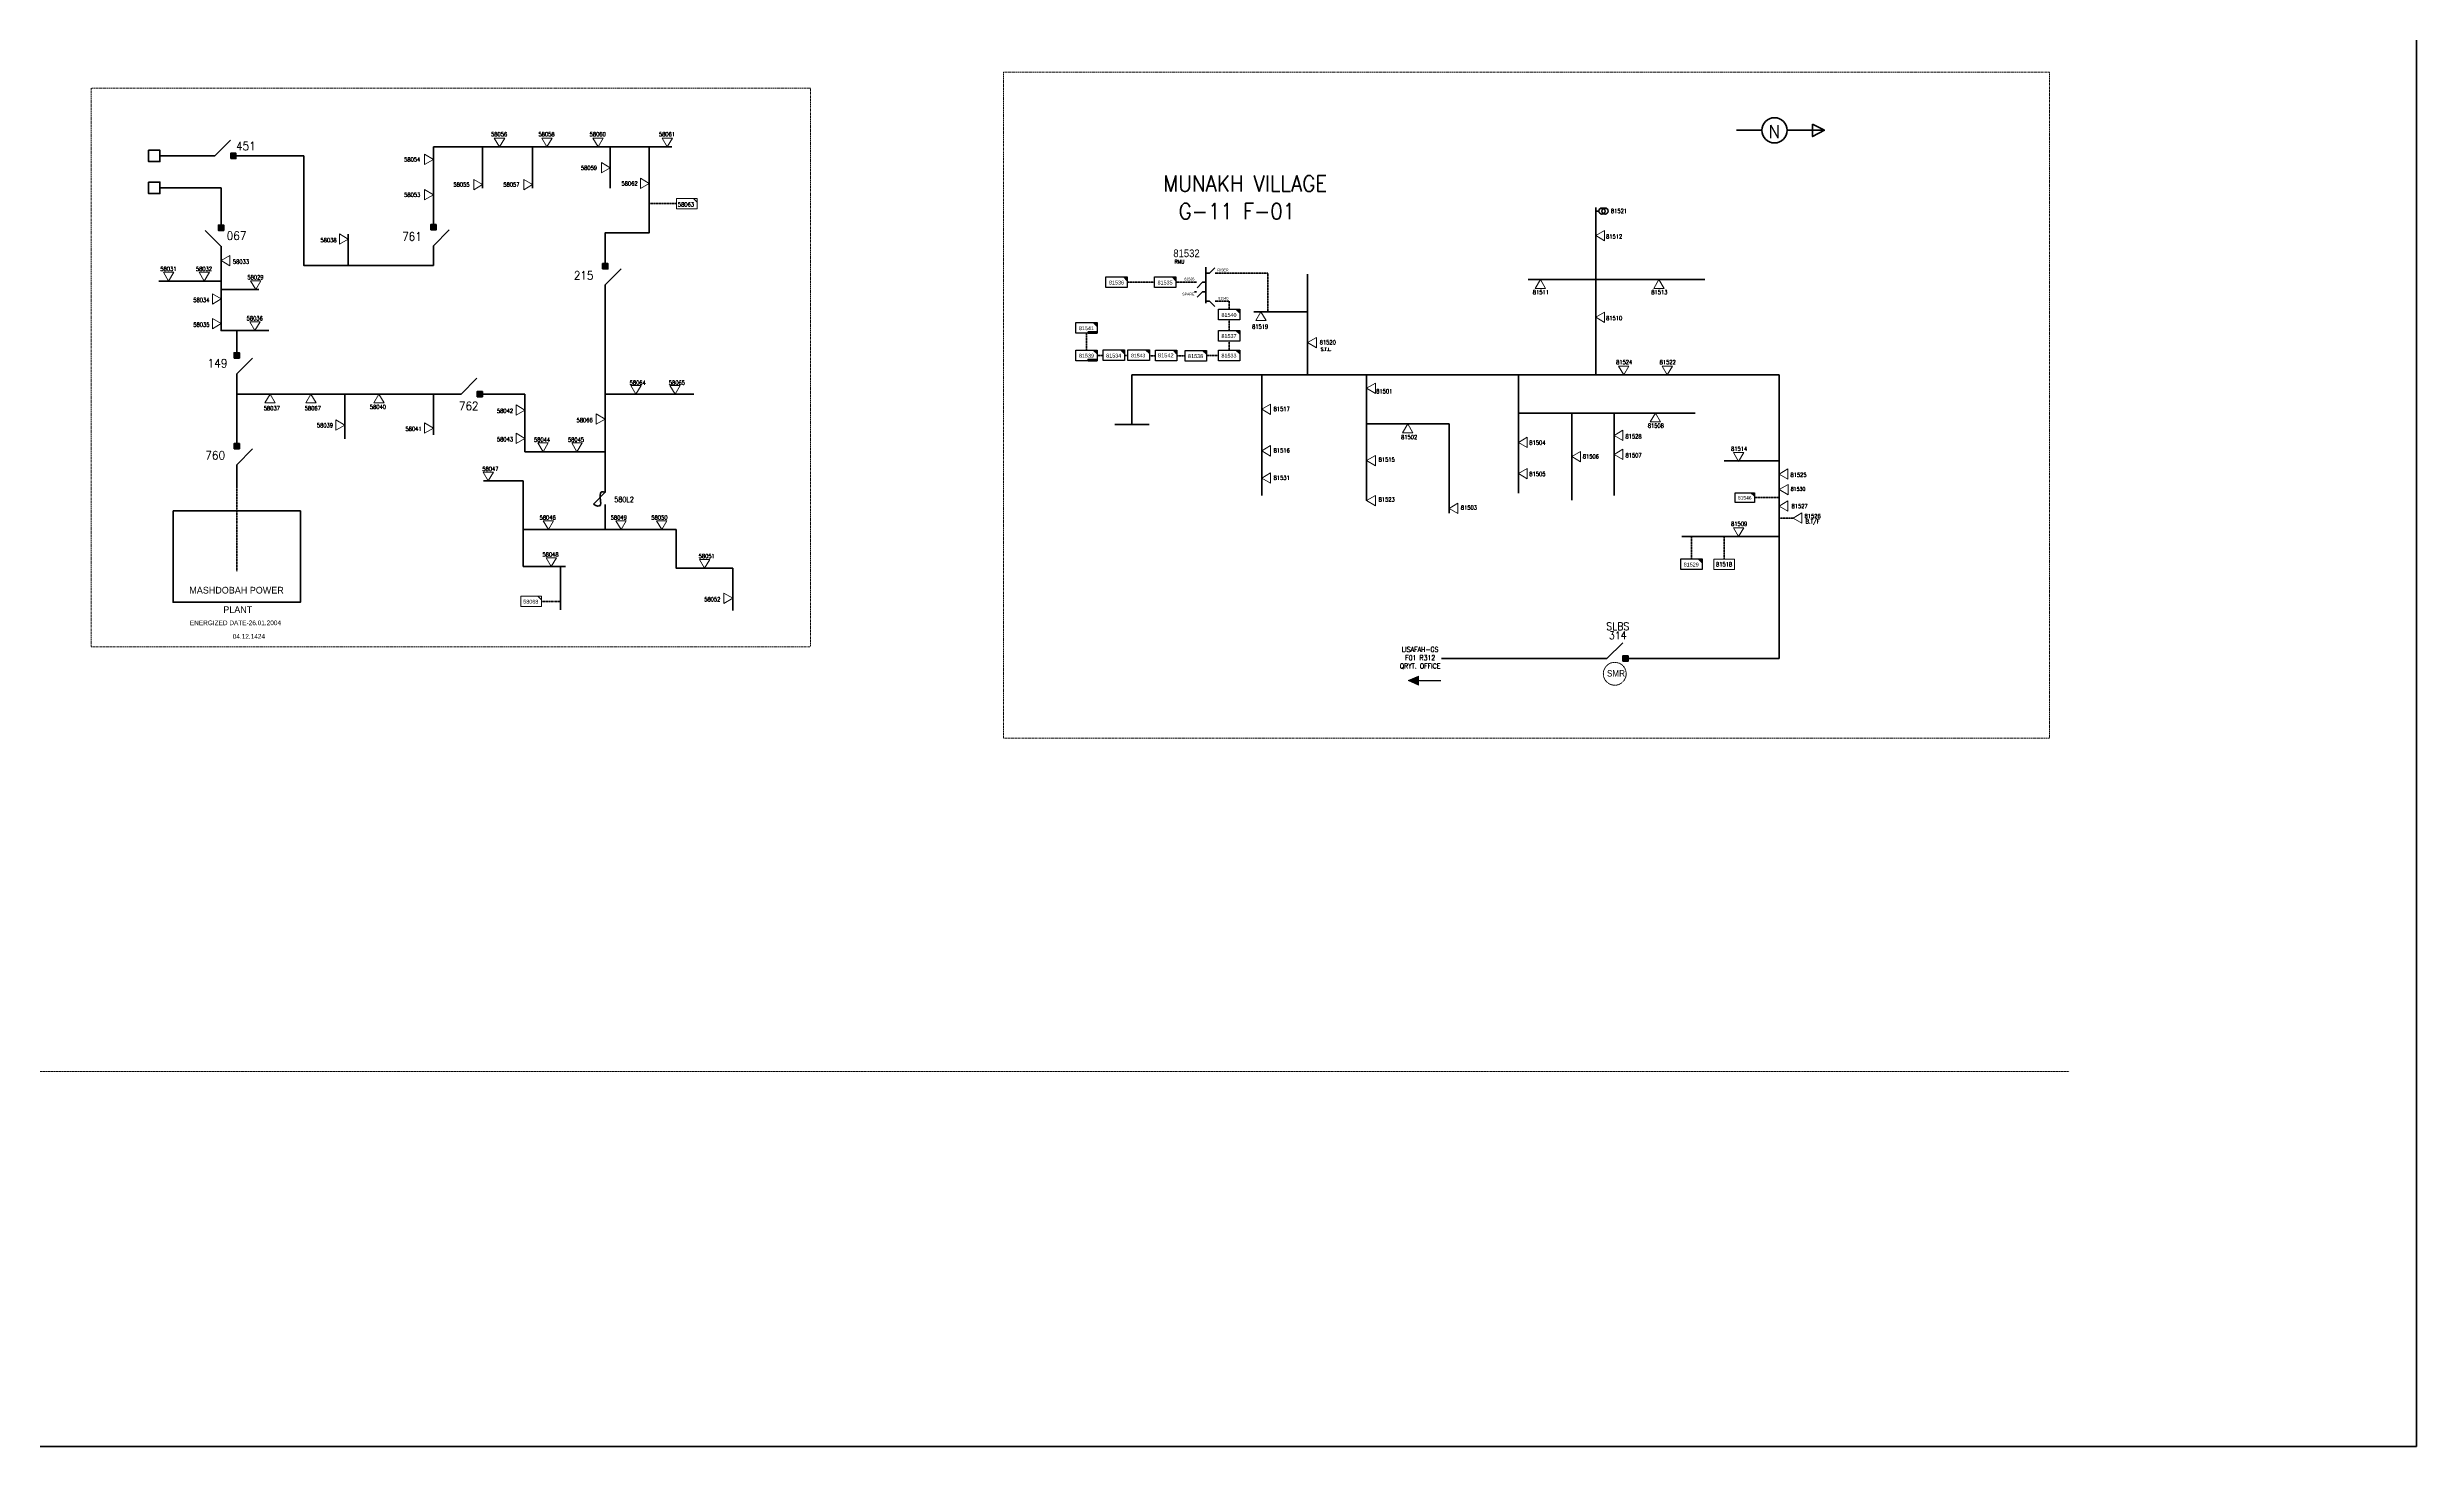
# Model space of a CAD drawing. Header units: metres. Extents: x 65984 to 144644, y -19036 to 23726.
# Drawn here: x 142690 to 144644, y 19389 to 20543 of the extents above; entities that cross this region are included whole.
import ezdxf
from ezdxf.enums import TextEntityAlignment as Align

# ---------------------------------------------------------------- set-up
doc = ezdxf.new("R2010")
doc.units = ezdxf.units.M
doc.header["$MEASUREMENT"] = 0
doc.linetypes.add('DGN Style 3', pattern=[0.013877, 0, -0.013877])
doc.linetypes.add('DGN Style 7', pattern=[2, 0.9, -0.4, 0.3, -0.4])
doc.layers.get('0').update_dxf_attribs({"color": 95, "lineweight": 40})
for name, color, linetype, lineweight in [('CONTRACTOR NAME', 95, 'Continuous', 40), ('d_eos', 111, 'Continuous', 40), ('d_eos no', 121, 'Continuous', 40), ('d_switch', 95, 'Continuous', 40), ('d_tf no', 6, 'Continuous', 40), ('d_ug cable', 95, 'Continuous', 40), ('d_village name', 7, 'Continuous', 40), ('EXI TRANS 3PH', 7, 'Continuous', 0), ('FDR  1  16', 234, 'Continuous', 40), ('FDR  2  02', 36, 'Continuous', 40), ('FDR  2  03', 240, 'Continuous', 40), ('FDR  2  05', 154, 'Continuous', 40), ('FDR  2  17', 98, 'Continuous', 40), ('FDR  2  19', 172, 'Continuous', 40), ('FDR  3  01', 30, 'Continuous', 40), ('FDR  3  02', 251, 'Continuous', 40), ('FDR  3  06', 59, 'Continuous', 40), ('FDR  4  02', 126, 'Continuous', 40), ('Level 37', 7, 'Continuous', 0), ('O H MAIN FEEDER', 4, 'Continuous', 100), ('OH BRANCH FDR 1-1', 7, 'Continuous', 0), ('RMU', 30, 'Continuous', 120)]:
    doc.layers.add(name, color=color, linetype=linetype, lineweight=lineweight)
doc.styles.add('Style-Arial', font='arial.ttf')
doc.styles.add('Style-ENGINEERING', font='ENGINEERING.shx')
doc.styles.add('Style-msdefault', font='msdefault.shx')
doc.styles.add('Style-STANDARD', font='STANDARD.shx')

# ---------------------------------------------------------------- blocks, each defined once
blk = doc.blocks.new('TF_8')
at = {"color": 0, "linetype": 'ByBlock', "lineweight": -2}
blk.add_line((6.3, 4.95), (9.9, 1.35), dxfattribs=at)
blk.add_3dface([(-10.1, 4.95), (9.9, 4.95), (9.9, -5.05), (-10.1, -5.05)], dxfattribs=at)
blk = doc.blocks.new('ABS2')
at = {"color": 0, "linetype": 'ByBlock', "lineweight": -2}
for q in [(-59.8, 87), (0, 0)]:
    blk.add_line((0, 27.2), q, dxfattribs=at)
at = {"color": 0, "linetype": 'ByBlock', "lineweight": -2, "flags": 128}
for points in [[(10, 87.2), (-10, 87.2), (-10, 107.2), (10, 107.2)], [(7.6, 99.3), (7.6, 99.3), (7.6, 99.3), (7.6, 99.3)]]:
    blk.add_lwpolyline(points, close=True, dxfattribs=at)
at = {"color": 0, "linetype": 'ByBlock', "lineweight": -2}
for points in [[(10, 87.2), (-10, 87.2), (10, 107.2), (-10, 107.2)], [(7.6, 99.3), (7.6, 99.3), (7.6, 99.3)]]:
    blk.add_solid(points, dxfattribs=at)
blk = doc.blocks.new('FUSE01')
at = {"color": 0, "linetype": 'ByBlock', "lineweight": -2}
blk.add_line((0, -17.15), (0, -22.55), dxfattribs=at)
at = {"color": 0, "linetype": 'ByBlock', "lineweight": -2, "flags": 128}
blk.add_lwpolyline([(0, 0.05), (0, -5.75), (-11.2, -16.95)], dxfattribs=at)
at = {"color": 0, "linetype": 'ByBlock', "lineweight": -2}
blk.add_open_spline([(-11.2, -16.95), (3.4, -25.35), (-11.6, -1.35), (0, -5.75)], degree=3, dxfattribs=at)
blk = doc.blocks.new('TFU_1_1')
at = {"layer": 'd_switch', "color": 0, "linetype": 'Continuous', "lineweight": 40, "ltscale": 500}
blk.add_line((0, 5000), (0, 0), dxfattribs=at)
for centre in [(0, 15000), (0, 10000)]:
    blk.add_circle(centre, 5000, dxfattribs=at)
blk = doc.blocks.new('TF_2_2')
at = {"layer": 'd_village name', "color": 0, "linetype": 'Continuous', "lineweight": 30, "ltscale": 500}
blk.add_line((3150, 2475), (4950, 675), dxfattribs=at)
blk.add_3dface([(-5050, 2475), (4950, 2475), (4950, -2525), (-5050, -2525)], dxfattribs=at)
blk = doc.blocks.new('exist.us-1000kva_1_1')
at = {"layer": 'd_village name', "color": 0, "linetype": 'Continuous', "lineweight": 0, "ltscale": 500, "flags": 128}
blk.add_lwpolyline([(19997, 6459), (16400, 10000), (20000, 10000)], close=True, dxfattribs=at)
at = {"layer": 'd_village name', "color": 0, "linetype": 'Continuous', "lineweight": 0, "ltscale": 500, "extrusion": (0, 0, -1)}
blk.add_solid([(-19997, 6459), (-16400, 10000), (-20000, 10000)], dxfattribs=at)
at = {"layer": 'd_village name', "color": 0, "linetype": 'DGN Style 3', "lineweight": 106, "ltscale": 500, "xscale": 2, "yscale": 2}
blk.add_blockref('TF_2_2', (10100, 5050), dxfattribs=at)
blk = doc.blocks.new('*U992')
at = {"layer": 'CONTRACTOR NAME', "color": 140, "lineweight": 211, "ltscale": 0.498271, "flags": 128}
for points in [[(1.7, -0.5), (-3.7, -0.5), (-3.7, 0.5), (1.7, 0.5)], [(3.7, -0.5), (1.7, -0.5), (1.7, 0.5), (3.7, 0.5)]]:
    blk.add_lwpolyline(points, close=True, dxfattribs=at)
at = {"layer": 'CONTRACTOR NAME', "color": 140, "lineweight": 211, "style": 'Style-msdefault', "width": 0.945946}
for s, height, p in [('2017.08.13', 0.683, (-3.5, 0.3)), ('BDC', 0.572, (2.1, 0.3))]:
    blk.add_text(s, height=height, dxfattribs=at).set_placement(p, align=Align.TOP_LEFT)
blk = doc.blocks.new('*U1070')
at = {"layer": 'CONTRACTOR NAME', "color": 140, "lineweight": 211, "ltscale": 0.498271, "flags": 128}
for points in [[(1.7, -0.5), (-3.7, -0.5), (-3.7, 0.5), (1.7, 0.5)], [(3.7, -0.5), (1.7, -0.5), (1.7, 0.5), (3.7, 0.5)]]:
    blk.add_lwpolyline(points, close=True, dxfattribs=at)
at = {"layer": 'CONTRACTOR NAME', "color": 140, "lineweight": 211, "style": 'Style-msdefault', "width": 0.945946}
for s, height, p in [('2018.04.26', 0.683, (-3.5, 0.3)), ('BDC', 0.572, (2.1, 0.3))]:
    blk.add_text(s, height=height, dxfattribs=at).set_placement(p, align=Align.TOP_LEFT)
blk = doc.blocks.new('TRA1_3')
at = {"layer": 'EXI TRANS 3PH', "color": 1, "linetype": 'Continuous', "lineweight": 0, "extrusion": (0, 0, -1), "flags": 128}
blk.add_lwpolyline([(-10, -17), (0, 0), (10, -17)], close=True, dxfattribs=at)
blk = doc.blocks.new('TRA1_2')
at = {"layer": 'EXI TRANS 3PH', "color": 1, "linetype": 'Continuous', "lineweight": 0, "xscale": 1.000046566207833, "yscale": 1.000046566207833, "zscale": 1.000046566207833, "rotation": 180}
blk.add_blockref('TRA1_3', (0, 0), dxfattribs=at)
blk = doc.blocks.new('*U1470')
at = {"layer": 'FDR  2  05', "color": 94, "linetype": 'Continuous', "lineweight": 53}
for p, q in [((-66.4, 3.6), (-157.4, 3.6)), ((23.7, 3.6), (157.4, 3.6))]:
    blk.add_line(p, q, dxfattribs=at)
at = {"layer": 'FDR  2  05', "color": 94, "linetype": 'Continuous', "lineweight": 53, "flags": 128}
blk.add_lwpolyline([(114.7, 25.9), (157.4, 3.6), (114.7, -18.7)], close=True, dxfattribs=at)
at = {"layer": 'FDR  2  05', "color": 94, "linetype": 'Continuous', "lineweight": 53}
blk.add_circle((-21.3, 3.6), 45.1, dxfattribs=at)
at = {"layer": 'FDR  3  01', "color": 121, "linetype": 'Continuous', "lineweight": 40, "style": 'Style-STANDARD'}
blk.add_text('N', height=47.5, rotation=180, dxfattribs=at).set_placement((-21.8, -1.2), align=Align.MIDDLE_CENTER)
blk = doc.blocks.new('ARROW2')
at = {"layer": 'OH BRANCH FDR 1-1', "color": 131, "linetype": 'Continuous', "lineweight": 0}
for p, q in [((-5094, 350), (0, 11786)), ((5044, 350), (-4994, 350)), ((0, 11786), (5044, 350)), ((50, 300), (50, -599))]:
    blk.add_line(p, q, dxfattribs=at)
at = {"layer": 'OH BRANCH FDR 1-1', "color": 131, "linetype": 'Continuous', "lineweight": 0, "flags": 128}
blk.add_lwpolyline([(-5094, 350), (5044, 350), (50, 11836)], close=True, dxfattribs=at)
at = {"layer": 'OH BRANCH FDR 1-1', "color": 131, "linetype": 'Continuous', "lineweight": 0, "extrusion": (0, 0, -1)}
blk.add_solid([(5094, 350), (-5044, 350), (-50, 11836)], dxfattribs=at)

msp = doc.modelspace()

# ---------------------------------------------------------------- linework, layer by layer
at = {"layer": 'd_eos', "color": 7, "linetype": 'Continuous', "lineweight": 211, "ltscale": 0.549362}
for p, q in [((143637.8, 20349.4), (143636, 20349.4)), ((143642.6, 20349.4), (143638.2, 20344.9)), ((143645.5, 20349.4), (143642.6, 20349.4)), ((143645.5, 20332), (143645.5, 20361.7)), ((143645.5, 20356.8), (143648.5, 20356.8)), ((143648.5, 20356.8), (143652.8, 20361.3)), ((143653.2, 20356.8), (143655, 20356.8)), ((143637.8, 20341.6), (143636, 20341.6)), ((143642.6, 20341.6), (143638.2, 20337.2)), ((143645.5, 20341.6), (143642.6, 20341.6)), ((143645.5, 20333.9), (143648.5, 20333.9)), ((143648.5, 20333.9), (143652.8, 20329.5)), ((143653.2, 20333.9), (143655, 20333.9))]:
    msp.add_line(p, q, dxfattribs=at)
at = {"layer": 'd_ug cable', "color": 1, "linetype": 'DGN Style 3', "lineweight": 0}
msp.add_line((107924.2, 19698.6), (144357.5, 19698.7), dxfattribs=at)
at = {"layer": 'd_ug cable', "color": 2, "linetype": 'DGN Style 3', "lineweight": 13}
msp.add_circle((143982.7, 20026.6), 9.42, dxfattribs=at)
at = {"layer": 'FDR  1  16', "linetype": 'Continuous', "lineweight": 40, "flags": 128}
msp.add_lwpolyline([(142793.5, 20160.9), (142898.6, 20160.9), (142898.6, 20085.5), (142793.5, 20085.5)], close=True, dxfattribs=at)
at = {"layer": 'FDR  2  05', "color": 94, "linetype": 'Continuous', "lineweight": 100}
for p, q in [((143048.9, 20460.9), (143048.9, 20426.9)), ((142938.1, 20363.2), (142938.1, 20389.1)), ((142935.1, 20257.1), (142935.1, 20220.3)), ((143008.3, 20257.1), (143008.3, 20223.5))]:
    msp.add_line(p, q, dxfattribs=at)
at = {"layer": 'FDR  2  05', "color": 94, "linetype": 'Continuous', "lineweight": 53}
for p, q in [((143967, 20410.9), (143967, 20273)), ((143729.4, 20356), (143729.4, 20273)), ((143911.4, 20351.6), (144057.1, 20351.6)), ((143685, 20325), (143729.4, 20325)), ((143691.5, 20273), (143691.5, 20173.6)), ((143777.9, 20273), (143777.9, 20169.4)), ((143903.3, 20273), (143903.3, 20175.5)), ((143777.9, 20232.6), (143846.1, 20232.6)), ((143846.1, 20232.6), (143846.1, 20159.1)), ((143903.3, 20241.5), (144049, 20241.5)), ((143947.2, 20241.5), (143947.2, 20169.6)), ((143982.2, 20241.5), (143982.2, 20173.5)), ((144072.9, 20202.1), (144118.3, 20202.1)), ((144038.1, 20139.7), (144118.3, 20139.7))]:
    msp.add_line(p, q, dxfattribs=at)
at = {"layer": 'FDR  2  17', "color": 7, "linetype": 'Continuous', "lineweight": 0}
for p, q in [((144067.3, 20121.2), (144064.3, 20121.2)), ((144064.3, 20121.2), (144064.3, 20118.2))]:
    msp.add_line(p, q, dxfattribs=at)
at = {"layer": 'FDR  2  17', "color": 7, "linetype": 'Continuous', "lineweight": 0, "flags": 128}
msp.add_lwpolyline([(144081.4, 20121.2), (144064.3, 20121.2), (144064.3, 20112.6), (144081.4, 20112.6)], close=True, dxfattribs=at)
at = {"layer": 'FDR  2  19', "color": 1, "linetype": 'DGN Style 3', "lineweight": 53}
for p, q in [((143186.3, 20414.3), (143208.8, 20414.3)), ((143603.1, 20349.4), (143580.6, 20349.4)), ((143636, 20349.4), (143620.7, 20349.4)), ((143547, 20307.4), (143547, 20293.5)), ((143560.7, 20289.1), (143555.8, 20289.1)), ((143578.4, 20289), (143581, 20289)), ((143598.8, 20288.8), (143603.9, 20288.8)), ((143628.3, 20288.8), (143621.6, 20288.8)), ((143655.8, 20289.1), (143645.9, 20289.1)), ((142846.1, 20111.3), (142846.1, 20179.6)), ((144118.1, 20171.9), (144097.9, 20171.9)), ((144129.8, 20155), (144118.3, 20155)), ((144072.9, 20139.7), (144072.9, 20121.2))]:
    msp.add_line(p, q, dxfattribs=at)
at = {"layer": 'FDR  2  19', "color": 1, "linetype": 'DGN Style 3', "lineweight": 120}
for p, q in [((144045.9, 20139.7), (144045.9, 20121.3)), ((143113, 20086.2), (143097.5, 20086.2))]:
    msp.add_line(p, q, dxfattribs=at)
at = {"layer": 'FDR  2  19', "color": 1, "linetype": 'DGN Style 3', "lineweight": 53, "flags": 128}
for points in [[(143655, 20356.8), (143696.5, 20356.8), (143696.5, 20325)], [(143655, 20333.9), (143664.6, 20333.9), (143664.6, 20327.2)], [(143664.6, 20318.3), (143664.6, 20309.5)], [(143664.6, 20300.5), (143664.6, 20293.5)]]:
    msp.add_lwpolyline(points, dxfattribs=at)
at = {"layer": 'FDR  3  06', "color": 131, "linetype": 'DGN Style 7', "lineweight": 0, "flags": 128}
for points in [[(144341.2, 20522.5), (143478.4, 20522.5), (143478.4, 19973.4), (144341.2, 19973.4)], [(143319.4, 20509.5), (142726.1, 20509.5), (142726.1, 20048.7), (143319.4, 20048.7)]]:
    msp.add_lwpolyline(points, close=True, dxfattribs=at)
at = {"layer": 'O H MAIN FEEDER', "lineweight": 120, "ltscale": 0.426762}
for p, q in [((143008.3, 20397), (143008.3, 20460.9)), ((143008.3, 20460.9), (143204.9, 20460.9)), ((143090.1, 20460.9), (143090.1, 20426.9)), ((143154.2, 20460.9), (143154.2, 20426.9)), ((143186.3, 20460.9), (143186.3, 20414.3)), ((142833.2, 20350.3), (142833.2, 20379)), ((143008.3, 20373.5), (143008.3, 20363.2)), ((142833.2, 20343.3), (142864.4, 20343.3)), ((142846.1, 20309.5), (142872.4, 20309.5)), ((142846.1, 20291.2), (142846.1, 20309.5)), ((142846.1, 20216.5), (142846.1, 20267.8)), ((142846.1, 20257.1), (143025.8, 20257.1)), ((143048.6, 20257.1), (143083.8, 20257.1)), ((143083.8, 20257.1), (143083.8, 20209.6)), ((143150, 20257.1), (143223.2, 20257.1)), ((143150, 20209.6), (143150, 20257.1)), ((143083.8, 20209.6), (143150, 20209.6)), ((143150, 20180.8), (143150, 20209.6)), ((142846.1, 20179.6), (142846.1, 20193)), ((143150, 20145.5), (143150, 20162.5)), ((143208.6, 20145.5), (143082.3, 20145.5)), ((143082.3, 20115), (143117.2, 20115)), ((143113, 20115), (143113, 20079.2))]:
    msp.add_line(p, q, dxfattribs=at)
at = {"layer": 'O H MAIN FEEDER', "lineweight": 200, "ltscale": 0.426762}
for p, q in [((142822.4, 20453.5), (142782.7, 20453.5)), ((143584.5, 20273), (144118.3, 20273)), ((144118.3, 20273), (144118.3, 20039.1)), ((143598.8, 20232.1), (143570.3, 20232.1))]:
    msp.add_line(p, q, dxfattribs=at)
at = {"layer": 'O H MAIN FEEDER', "color": 140, "lineweight": 211, "ltscale": 0.498271, "flags": 128}
msp.add_lwpolyline([(106943.9, 22834.8), (144644.1, 22834.8), (144644.1, 19389.5), (106943.9, 19389.5)], close=True, dxfattribs=at)
at = {"layer": 'O H MAIN FEEDER', "lineweight": 120, "ltscale": 0.426762, "flags": 128}
for points in [[(142773.3, 20458.2), (142782.7, 20458.2), (142782.7, 20448.8), (142773.3, 20448.8)], [(142773.3, 20431.9), (142782.7, 20431.9), (142782.7, 20422.5), (142773.3, 20422.5)]]:
    msp.add_lwpolyline(points, close=True, dxfattribs=at)
for points in [[(143008.3, 20363.2), (142901.3, 20363.2), (142901.3, 20453.5), (142845.5, 20453.5)], [(142833.2, 20396.5), (142833.2, 20427.2), (142782.7, 20427.2)], [(143150, 20364.8), (143150, 20390.2), (143186.3, 20390.2), (143186.3, 20414.3)], [(142846.1, 20309.5), (142833.2, 20309.5), (142833.2, 20350.3), (142781.9, 20350.3)], [(143150, 20257.1), (143150, 20345.6)], [(143082.3, 20115), (143082.3, 20185.6), (143049.6, 20185.6)], [(143208.6, 20145.5), (143208.6, 20113.6), (143255.2, 20113.6), (143255.2, 20078.8)]]:
    msp.add_lwpolyline(points, dxfattribs=at)
at = {"layer": 'O H MAIN FEEDER', "lineweight": 200, "ltscale": 0.426762, "flags": 128}
for points in [[(143584.5, 20273), (143584.5, 20232.1)], [(143993.9, 20039.1), (144118.3, 20039.1)]]:
    msp.add_lwpolyline(points, dxfattribs=at)
at = {"layer": 'O H MAIN FEEDER', "lineweight": 200, "ltscale": 0.384086, "flags": 128}
msp.add_lwpolyline([(143839.7, 20039.1), (143970.3, 20039.1)], dxfattribs=at)
at = {"layer": 'OH BRANCH FDR 1-1', "color": 131, "linetype": 'Continuous', "lineweight": 30}
msp.add_line((143821.6, 20021), (143839.2, 20021), dxfattribs=at)

# ---------------------------------------------------------------- block references
at = {"color": 1, "linetype": 'Continuous', "lineweight": 40, "ltscale": 0.426762, "xscale": 0.0005121147199878851, "yscale": 0.0005121147199878851, "zscale": 0.0005121147199878851, "rotation": 269.9999999999999}
msp.add_blockref('TFU_1_1', (143967, 20408), dxfattribs=at)
at = {"color": 94, "linetype": 'DGN Style 3', "lineweight": 106, "ltscale": 0.547926, "xscale": 0.0008784769022783632, "yscale": 0.0008784769022783632, "zscale": 0.001280917013912203, "rotation": 359.9999999999999}
for p in [(143563, 20345), (143603.1, 20345), (143655.8, 20318.3), (143538.2, 20307.4), (143655.8, 20300.9), (143538.2, 20284.7), (143560.7, 20284.8), (143628.3, 20284.4), (143655.8, 20284.7), (144037.1, 20112.5)]:
    msp.add_blockref('exist.us-1000kva_1_1', p, dxfattribs=at)
at = {"color": 94, "linetype": 'DGN Style 3', "lineweight": 106, "ltscale": 0.473953, "xscale": 0.0008916331604572747, "yscale": 0.0008916331604572747, "zscale": 0.0007563686875450167, "rotation": 359.9999999999999}
msp.add_blockref('exist.us-1000kva_1_1', (143581, 20284.8), dxfattribs=at)
at = {"color": 94, "linetype": 'DGN Style 3', "lineweight": 106, "ltscale": 0.487196, "xscale": 0.0008834807340594278, "yscale": 0.0008834807340594278, "zscale": 0.0008404096528277962, "rotation": 359.9999999999999}
msp.add_blockref('exist.us-1000kva_1_1', (143603.9, 20284.5), dxfattribs=at)
at = {"color": 94, "linetype": 'DGN Style 3', "lineweight": 106, "ltscale": 0.493133, "xscale": 0.0007906292120505269, "yscale": 0.0007906292120505269, "zscale": 0.001152825312520983, "rotation": 359.9999999999999}
msp.add_blockref('exist.us-1000kva_1_1', (144082.1, 20167.9), dxfattribs=at)
at = {"layer": 'CONTRACTOR NAME', "color": 140, "lineweight": 211, "ltscale": 0.498271}
for name, p in [('*U1070', (143552, 20307.9)), ('*U992', (143552, 20285.2))]:
    msp.add_blockref(name, p, dxfattribs=at)
at = {"layer": 'EXI TRANS 3PH', "color": 1, "linetype": 'Continuous', "lineweight": 0}
for p, xscale, yscale, zscale, rotation in [((143062.8, 20460.9), 0.4267622666565716, 0.4267622666565716, 0.4267622666565716, 359.9999999999999), ((143101.9, 20460.9), 0.4267622666565716, 0.4267622666565716, 0.4267622666565716, 359.9999999999999), ((143144.1, 20460.9), 0.4267622666565716, 0.4267622666565716, 0.4267622666565716, 359.9999999999999), ((143201.2, 20460.9), 0.4267622666565716, 0.4267622666565716, 0.4267622666565716, 359.9999999999999), ((143008.3, 20450.6), 0.4267622666565716, 0.4267622666565716, 0.4267622666565716, 89.99999999999997), ((143154.2, 20443.8), 0.4267622666565716, 0.4267622666565716, 0.4267622666565716, 89.99999999999997), ((143008.3, 20421.5), 0.4267622666565716, 0.4267622666565716, 0.4267622666565716, 89.99999999999997), ((143048.9, 20429.9), 0.4267622666565716, 0.4267622666565716, 0.4267622666565716, 89.99999999999997), ((143090.1, 20429.9), 0.4267622666565716, 0.4267622666565716, 0.4267622666565716, 89.99999999999997), ((143186.3, 20430.9), 0.4267622666565716, 0.4267622666565716, 0.4267622666565716, 89.99999999999997), ((142938.1, 20385), 0.4267622666565716, 0.4267622666565716, 0.4267622666565716, 89.99999999999997), ((142789.9, 20350.3), 0.4267622666565716, 0.4267622666565716, 0.4267622666565716, 359.9999999999999), ((142819.2, 20350.3), 0.4267622666565716, 0.4267622666565716, 0.4267622666565716, 359.9999999999999), ((142861.7, 20343.3), 0.4267622666565716, 0.4267622666565716, 0.4267622666565716, 359.9999999999999), ((142833.2, 20335.6), 0.4267622666565716, 0.4267622666565716, 0.4267622666565716, 89.99999999999997), ((142833.2, 20315.3), 0.4267622666565716, 0.4267622666565716, 0.4267622666565716, 89.99999999999997), ((142861.1, 20309.5), 0.4267622666565716, 0.4267622666565716, 0.4267622666565716, 359.9999999999999), ((143990.1, 20273), 0.4267622666565719, 0.4267622666565719, 0.4267622666565719, 359.9996256517129), ((144026, 20273), 0.4267622666565719, 0.4267622666565719, 0.4267622666565719, 359.9996256517129), ((143083.8, 20244), 0.4267622666565716, 0.4267622666565716, 0.4267622666565716, 89.99999999999997), ((143175.3, 20257.1), 0.4267622666565716, 0.4267622666565716, 0.4267622666565716, 359.9999999999999), ((143207.6, 20257.1), 0.4267622666565716, 0.4267622666565716, 0.4267622666565716, 359.9999999999999), ((143008.3, 20229.2), 0.4267622666565716, 0.4267622666565716, 0.4267622666565716, 89.99999999999997), ((143149.9, 20236.6), 0.4267622666565716, 0.4267622666565716, 0.4267622666565716, 89.99999999999997), ((143083.8, 20220.6), 0.4267622666565716, 0.4267622666565716, 0.4267622666565716, 89.99999999999997), ((143098.7, 20209.6), 0.4267622666565716, 0.4267622666565716, 0.4267622666565716, 359.9999999999999), ((143126.7, 20209.6), 0.4267622666565716, 0.4267622666565716, 0.4267622666565716, 359.9999999999999), ((144084.9, 20201.7), 0.4267622666565718, 0.4267622666565718, 0.4267622666565718, 0.0003743485145996362), ((143053.5, 20185.6), 0.4267622666565716, 0.4267622666565716, 0.4267622666565716, 359.9999999999999), ((143103.1, 20145.5), 0.4267622666565716, 0.4267622666565716, 0.4267622666565716, 359.9999999999999), ((143163.1, 20145.5), 0.4267622666565716, 0.4267622666565716, 0.4267622666565716, 359.9999999999999), ((143196.6, 20145.5), 0.4267622666565716, 0.4267622666565716, 0.4267622666565716, 359.9999999999999), ((144084.9, 20139.7), 0.4267622666565718, 0.4267622666565718, 0.4267622666565718, 0.0003743485145996362), ((143105.5, 20115), 0.4267622666565716, 0.4267622666565716, 0.4267622666565716, 359.9999999999999), ((143231.9, 20113.6), 0.4267622666565716, 0.4267622666565716, 0.4267622666565716, 359.9999999999999), ((143255.2, 20088.9), 0.4267622666565716, 0.4267622666565716, 0.4267622666565716, 89.99999999999997)]:
    msp.add_blockref('TRA1_2', p, dxfattribs=dict(at, xscale=xscale, yscale=yscale, zscale=zscale, rotation=rotation))
at = {"layer": 'EXI TRANS 3PH', "color": 1, "linetype": 'Continuous', "lineweight": 0, "extrusion": (0, 0, -1)}
for p, xscale, yscale, zscale, rotation in [((-143967, 20387.9), 0.4267622666565715, 0.4267622666565715, 0.4267622666565715, 90.00037434851458), ((-142833.2, 20367.2), 0.4267622666565716, 0.4267622666565716, 0.4267622666565716, 89.99999999999997), ((-143921.4, 20351.6), 0.4267622666565717, 0.4267622666565717, 0.4267622666565717, 180.0003743485146), ((-144019.1, 20351.6), 0.4267622666565717, 0.4267622666565717, 0.4267622666565717, 180.0003743485146), ((-143690.9, 20325), 0.4267622666565717, 0.4267622666565717, 0.4267622666565717, 180.0003743485146), ((-143967, 20320.5), 0.4267622666565715, 0.4267622666565715, 0.4267622666565715, 90.00037434851458), ((-143729.4, 20299.6), 0.4267622666565715, 0.4267622666565715, 0.4267622666565715, 90.00037434851458), ((-143778, 20262), 0.4267622666565715, 0.4267622666565715, 0.4267622666565715, 90.00037434851458), ((-142873.5, 20257.1), 0.4267622666565716, 0.4267622666565716, 0.4267622666565716, 179.9999999999999), ((-142907.3, 20257.1), 0.4267622666565716, 0.4267622666565716, 0.4267622666565716, 179.9999999999999), ((-142963.4, 20257.1), 0.4267622666565716, 0.4267622666565716, 0.4267622666565716, 180), ((-143691.5, 20244.7), 0.4267622666565715, 0.4267622666565715, 0.4267622666565715, 90.00037434851458), ((-142935.1, 20231.6), 0.4267622666565716, 0.4267622666565716, 0.4267622666565716, 269.9999999999999), ((-143812, 20232.6), 0.4267622666565717, 0.4267622666565717, 0.4267622666565717, 180.0003743485146), ((-143982.2, 20223.1), 0.4267622666565715, 0.4267622666565715, 0.4267622666565715, 90.00037434851458), ((-144016.2, 20241.5), 0.4267622666565717, 0.4267622666565717, 0.4267622666565717, 180.0003743485146), ((-143691.5, 20210.4), 0.4267622666565715, 0.4267622666565715, 0.4267622666565715, 90.00037434851458), ((-143903.3, 20217.4), 0.4267622666565715, 0.4267622666565715, 0.4267622666565715, 90.00037434851458), ((-143947.2, 20205.6), 0.4267622666565715, 0.4267622666565715, 0.4267622666565715, 90.00037434851458), ((-143982.2, 20207.5), 0.4267622666565715, 0.4267622666565715, 0.4267622666565715, 90.00037434851458), ((-143691.5, 20187.9), 0.4267622666565715, 0.4267622666565715, 0.4267622666565715, 90.00037434851458), ((-143778, 20202.3), 0.4267622666565715, 0.4267622666565715, 0.4267622666565715, 90.00037434851458), ((-143903.3, 20191.6), 0.4267622666565715, 0.4267622666565715, 0.4267622666565715, 90.00037434851458), ((-144118.3, 20191.2), 0.4267622666565715, 0.4267622666565715, 0.4267622666565715, 90.00037434851458), ((-143778, 20169.4), 0.4267622666565715, 0.4267622666565715, 0.4267622666565715, 90.00037434851458), ((-144118.3, 20164.8), 0.4267622666565715, 0.4267622666565715, 0.4267622666565715, 90.00037434851458), ((-144118.4, 20178.5), 0.4253656642561341, 0.4253656642561341, 0.4253656642561341, 90.00037434851461), ((-143846.1, 20162.9), 0.4267622666565715, 0.4267622666565715, 0.4267622666565715, 90.00037434851458), ((-144129.8, 20155), 0.4267622666565715, 0.4267622666565715, 0.4267622666565715, 90.00037434851458)]:
    msp.add_blockref('TRA1_2', p, dxfattribs=dict(at, xscale=xscale, yscale=yscale, zscale=zscale, rotation=rotation))
at = {"layer": 'FDR  2  02', "color": 5, "linetype": 'Continuous', "lineweight": 0, "xscale": 0.8535245333131425, "yscale": 0.8535245333131425, "zscale": 0.4267622666565712, "rotation": 359.9999999999999}
for p in [(143217.4, 20414.3), (143089, 20086.4)]:
    msp.add_blockref('TF_8', p, dxfattribs=at)
at = {"layer": 'FDR  2  03', "color": 121, "linetype": 'Continuous', "lineweight": 106, "xscale": 0.2186401340495828, "zscale": 0.2186401340495828}
for p, yscale, rotation in [((142822, 20453.5), 0.2186401340495828, 270.0001871742571), ((142833.2, 20373), 0.2186401340495828, 0.0001871742570772711), ((143008.3, 20373.5), -0.2186401340495838, 179.9998128257428), ((143150, 20341.3), -0.2186401340495838, 179.9998128257428), ((142846.1, 20267.8), -0.2186401340495838, 179.9998128257428), ((143025.2, 20257.1), 0.2186401340495828, 270.0001871742571), ((142846.1, 20193), -0.2186401340495838, 179.9998128257428)]:
    msp.add_blockref('ABS2', p, dxfattribs=dict(at, yscale=yscale, rotation=rotation))
at = {"layer": 'FDR  2  03', "color": 2, "linetype": 'Continuous', "lineweight": 106, "xscale": 0.2186401340495828, "yscale": 0.2186401340495828, "zscale": 0.2186401340495828, "rotation": 270.0001871742571}
msp.add_blockref('ABS2', (143970.3, 20039.1), dxfattribs=at)
at = {"layer": 'FDR  2  05', "color": 94, "linetype": 'Continuous', "lineweight": 53, "xscale": 0.2306052958216507, "yscale": 0.2306052958216507, "zscale": 0.2306052958216507, "rotation": 359.9999999999999}
msp.add_blockref('*U1470', (144119.4, 20473.8), dxfattribs=at)
at = {"layer": 'FDR  2  05', "color": 94, "linetype": 'Continuous', "lineweight": 100, "xscale": 0.8726772255124325, "yscale": 0.8726772255124325, "zscale": 0.8726772255124325, "rotation": 359.9996256514858}
msp.add_blockref('FUSE01', (143150, 20181.2), dxfattribs=at)
at = {"layer": 'OH BRANCH FDR 1-1', "color": 131, "linetype": 'Continuous', "lineweight": 0, "xscale": 0.0007331382984553434, "yscale": 0.0007331382984553434, "zscale": 0.0007331382984553434, "rotation": 89.99999999999997}
msp.add_blockref('ARROW2', (143821.1, 20021), dxfattribs=at)

# ---------------------------------------------------------------- texts
at = {"layer": 'd_eos no', "color": 7, "linetype": 'Continuous', "lineweight": 140, "style": 'Style-Arial', "width": 0.88}
msp.add_text('81532', height=6.35, dxfattribs=at).set_placement((143618.6, 20376.4), align=Align.TOP_LEFT)
at = {"layer": 'd_switch', "color": 7, "linetype": 'Continuous', "lineweight": 30, "style": 'Style-ENGINEERING', "width": 0.857143}
msp.add_text('81535', height=2.18, rotation=0.0075, dxfattribs=at).set_placement((143636, 20353.1), align=Align.TOP_RIGHT)
msp.add_text('RISER', height=2.18, dxfattribs=at).set_placement((143655, 20360.6), align=Align.TOP_LEFT)
for s, p in [('SPARE', (143636, 20340.7)), ('81540', (143664, 20337.3))]:
    msp.add_text(s, height=2.18, dxfattribs=at).set_placement(p, align=Align.TOP_RIGHT)
at = {"layer": 'd_tf no', "color": 1, "linetype": 'Continuous', "lineweight": 13, "style": 'Style-msdefault', "width": 0.947368}
msp.add_text('SMR', height=5.26, dxfattribs=at).set_placement((143976.3, 20029.6), align=Align.TOP_LEFT)
at = {"layer": 'FDR  2  17', "color": 7, "linetype": 'Continuous', "lineweight": 13, "attachment_point": 5, "line_spacing_factor": 0.86543, "style": 'Style-ENGINEERING'}
for s, insert, char_height in [('MASHDOBAH POWER\\P\\P PLANT', (142845.9, 20087.5), 5.548), ('ENERGIZED DATE-26.01.2004\\P   \\P               04.12.1424 \\P', (142845, 20063), 3.857)]:
    msp.add_mtext(s, dxfattribs=dict(at, insert=insert, char_height=char_height))
at = {"layer": 'FDR  3  01', "color": 121, "linetype": 'Continuous', "lineweight": 40, "style": 'Style-STANDARD'}
for s, p in [('451', (142853.6, 20461.7)), ('067', (142845.9, 20387.7)), ('761', (142990.6, 20387.1)), ('215', (143132.2, 20355)), ('149', (142830.2, 20282.6)), ('762', (143037.4, 20247.4)), ('760', (142828.3, 20206.7))]:
    msp.add_text(s, height=6.94, rotation=359.9998, dxfattribs=at).set_placement(p, align=Align.MIDDLE_CENTER)
at = {"layer": 'FDR  3  01', "color": 2, "linetype": 'Continuous', "lineweight": 40, "insert": (143985.2, 20062), "char_height": 6.24, "attachment_point": 5, "rotation": 359.9998, "line_spacing_factor": 0.72, "style": 'Style-STANDARD'}
msp.add_mtext('SLBS\\P314', dxfattribs=at)
at = {"layer": 'FDR  3  02', "color": 94, "linetype": 'Continuous', "lineweight": 13, "insert": (143165.5, 20170.3), "char_height": 4.27, "attachment_point": 5, "rotation": 359.9998, "style": 'Style-STANDARD'}
msp.add_mtext('580L2\\P', dxfattribs=at)
at = {"layer": 'FDR  4  02', "color": 131, "linetype": 'Continuous', "lineweight": 53, "attachment_point": 5, "rotation": 359.9998, "style": 'Style-STANDARD'}
for s, insert, char_height in [('\\PMUNAKH VILLAGE\\P', (143677.9, 20441.7), 13.174), ('G-11 F-01', (143671.1, 20407.9), 13.17)]:
    msp.add_mtext(s, dxfattribs=dict(at, insert=insert, char_height=char_height))
at = {"layer": 'FDR  4  02', "color": 55, "linetype": 'Continuous', "lineweight": 53, "insert": (143822.2, 20039.6), "char_height": 4.108, "attachment_point": 5, "rotation": 359.9998, "style": 'Style-STANDARD'}
msp.add_mtext('LISAFAH-GS\\PF01 R312\\PQRYT. OFFICE', dxfattribs=at)
at = {"layer": 'Level 37', "color": 7, "linetype": 'Continuous', "lineweight": 53, "style": 'Style-STANDARD', "width": 0.854701}
msp.add_text('RMU', height=3.17, dxfattribs=at).set_placement((143623.6, 20366.3), align=Align.MIDDLE_CENTER)
at = {"layer": 'RMU', "color": 6, "linetype": 'Continuous', "lineweight": 40, "style": 'Style-msdefault', "width": 0.909091}
for s, height, p in [('81536', 3.22, (143571.7, 20349.1)), ('81535', 3.22, (143611.8, 20349.1)), ('81541', 3.22, (143546.9, 20311.5)), ('81540', 3.22, (143664.5, 20322.4)), ('81537', 3.22, (143664.5, 20305)), ('81539', 3.22, (143546.9, 20288.8)), ('81534', 3.22, (143569.4, 20288.9)), ('81543', 3.01, (143589.6, 20288.9)), ('81542', 3.34, (143612.4, 20289.1)), ('81538', 3.22, (143637, 20288.5)), ('81533', 3.22, (143664.5, 20288.8)), ('81546', 2.9, (144089.9, 20171.6)), ('81529', 3.22, (144045.8, 20116.6)), ('58068', 3.22, (143088.6, 20086))]:
    msp.add_text(s, height=height, dxfattribs=at).set_placement(p, align=Align.MIDDLE_CENTER)
at = {"layer": 'RMU', "color": 6, "linetype": 'Continuous', "lineweight": 40, "style": 'Style-STANDARD'}
msp.add_text('81518', height=3.41, rotation=359.9996, dxfattribs=at).set_placement((144072.9, 20116.8), align=Align.MIDDLE_CENTER)
at = {"layer": 'RMU', "color": 6, "linetype": 'Continuous', "lineweight": 13, "char_height": 3.41, "attachment_point": 5, "line_spacing_factor": 0.6, "style": 'Style-STANDARD'}
for s, insert in [('58056', (143062.5, 20471.4)), ('58058', (143101.6, 20471.4)), ('58060', (143143.8, 20471.4)), ('58061', (143200.9, 20471.4)), ('58054', (142990.8, 20450.6)), ('58059', (143136.6, 20443.7)), ('58053', (142990.8, 20421.5)), ('58055', (143031.4, 20429.9)), ('58057', (143072.6, 20429.9)), ('58062', (143170.1, 20430.8)), ('58038', (142921.8, 20384.1)), ('58033', (142849.5, 20366.3)), ('58031', (142789.7, 20360.4)), ('58032', (142819, 20360.4)), ('58029', (142861.5, 20353.4)), ('58034', (142816.9, 20334.7)), ('58035', (142816.9, 20314.4)), ('58036', (142860.9, 20319.6)), ('58064', (143176.8, 20266.6)), ('58065', (143209.1, 20266.6)), ('58037', (142875, 20245.5)), ('58067', (142908.8, 20245.5)), ('58040', (142962.5, 20246.6)), ('58039', (142918.8, 20231.4)), ('58041', (142991.9, 20228.5)), ('58042', (143067.3, 20243.3)), ('58066', (143133, 20235.7)), ('58043', (143067.3, 20219.9)), ('58044', (143097.9, 20219.6)), ('58045', (143125.9, 20219.6)), ('58047', (143055.3, 20195.5)), ('58046', (143102.5, 20155.4)), ('58049', (143161.2, 20155.4)), ('58050', (143194.7, 20155.4)), ('58048', (143104.9, 20125)), ('58051', (143233.7, 20123.6)), ('58052', (143238.3, 20088))]:
    msp.add_mtext(s, dxfattribs=dict(at, insert=insert))
at = {"layer": 'RMU', "color": 6, "linetype": 'Continuous', "lineweight": 13, "insert": (143209.9, 20415.2), "char_height": 3.42, "attachment_point": 1, "rotation": 0.0002, "style": 'Style-STANDARD'}
msp.add_mtext('58063', dxfattribs=at)
at = {"layer": 'RMU', "color": 6, "linetype": 'Continuous', "lineweight": 40, "attachment_point": 5, "style": 'Style-STANDARD'}
for s, insert, char_height, rotation in [('81521', (143986.2, 20408.1), 3.41, 359.9996), ('81512^J', (143982.2, 20387.1), 3.41, 359.9996), ('81511^J', (143921.8, 20341.2), 3.41, 359.9996), ('81513^J', (144019.5, 20341.2), 3.41, 359.9996), ('81519', (143690.2, 20312.8), 3.41, 359.9996), ('81510^J', (143982.2, 20319.8), 3.41, 359.9996), ('81520', (143746, 20299.8), 3.41, 359.9996), ('S.T.L.', (143744.6, 20294.1), 2.68, 359.9996), ('81524', (143990.5, 20283.5), 3.41, 359.9996), ('81522', (144026.4, 20283.5), 3.41, 359.9996), ('81517', (143708, 20244.9), 3.41, 359.9996), ('81501^J', (143792.6, 20259.5), 3.41, 359.9996), ('81508^J', (144016.6, 20231.1), 3.41, 359.9996), ('81516', (143708, 20210.7), 3.41, 359.9996), ('81502^J', (143813.1, 20221.7), 3.41, 359.9996), ('81504^J', (143918.9, 20217.1), 3.41, 359.9996), ('81506^J', (143963, 20205.8), 3.41, 359.9996), ('81528', (143998.2, 20222.3), 3.41, 359.9996), ('81507^J', (143998.2, 20206.7), 3.41, 359.9996), ('81514^J', (144085.3, 20212.1), 3.41, 0.0004), ('81531', (143708, 20188.2), 3.41, 359.9996), ('81515^J', (143794.6, 20203.2), 3.41, 359.9996), ('81505^J', (143918.9, 20191.3), 3.41, 359.9996), ('81525', (144134.3, 20190.6), 3.41, 359.9996), ('81523', (143794.6, 20170.3), 3.41, 359.9996), ('81530', (144133.9, 20179), 3.07, 359.9996), ('81503^J', (143862.4, 20163.6), 3.41, 359.9996), ('81509^J', (144085.3, 20150.2), 3.41, 0.0004), ('81527', (144135.2, 20164.8), 3.41, 359.9996), ('81526', (144145.9, 20156.6), 3.41, 359.9996), ('B.T/F', (144145.9, 20151.7), 3.41, 359.9996)]:
    msp.add_mtext(s, dxfattribs=dict(at, insert=insert, char_height=char_height, rotation=rotation))

doc.saveas('drawing.dxf')
